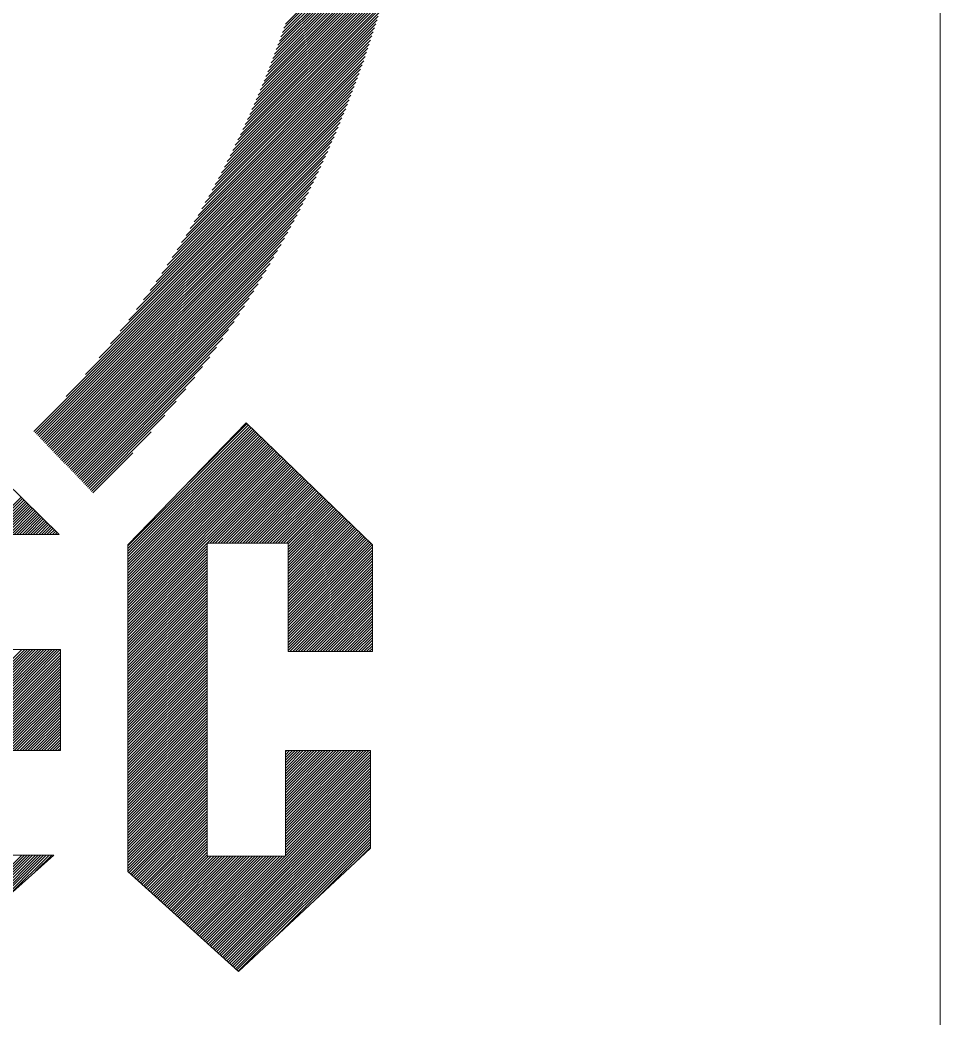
# Model space of a CAD drawing. Header units: inches. Extents: x -49881 to 95347, y -45374 to 27845.
# Drawn here: x 94356 to 94840, y 2228 to 2753 of the extents above; entities that cross this region are included whole.
import ezdxf

# ---------------------------------------------------------------- set-up
doc = ezdxf.new("R2010")
doc.units = ezdxf.units.IN
doc.header["$MEASUREMENT"] = 0
doc.layers.add('Layer 1', color=7, linetype='Continuous')
doc.layers.add('ONDOCS', color=7, linetype='Continuous', lineweight=0)

# ---------------------------------------------------------------- blocks, each defined once
blk = doc.blocks.new('Template Zicom')
at = {"layer": 'Layer 1', "color": 0, "lineweight": 5}
for points in [[(12.953, 759.249), (1079.14, 759.249), (1079.14, 12.953), (12.953, 12.953), (12.953, 759.249)], [(1079.14, 12.953), (1079.14, 301.618)]]:
    blk.add_lwpolyline(points, dxfattribs=at)
at = {"layer": 'ONDOCS', "color": 7, "linetype": 'Continuous', "lineweight": 0, "ltscale": 100}
for p, q in [((1070.297, 135.995), (1071.948, 137.646)), ((1070.317, 136.052), (1071.957, 137.692)), ((1070.336, 136.108), (1071.966, 137.738)), ((1070.235, 135.822), (1071.918, 137.506)), ((1070.256, 135.88), (1071.928, 137.553)), ((1070.277, 135.938), (1071.938, 137.599)), ((1070.169, 135.646), (1071.888, 137.365)), ((1070.191, 135.705), (1071.898, 137.412)), ((1070.213, 135.764), (1071.908, 137.459)), ((1070.098, 135.465), (1071.855, 137.222)), ((1070.122, 135.526), (1071.866, 137.27)), ((1070.146, 135.586), (1071.877, 137.317)), ((1070.023, 135.28), (1071.82, 137.077)), ((1070.049, 135.342), (1071.832, 137.126)), ((1070.074, 135.404), (1071.844, 137.174)), ((1069.97, 135.153), (1071.796, 136.979)), ((1069.997, 135.217), (1071.808, 137.028)), ((1069.886, 134.959), (1071.758, 136.831)), ((1069.915, 135.024), (1071.771, 136.881)), ((1069.943, 135.089), (1071.784, 136.93)), ((1069.795, 134.758), (1071.719, 136.681)), ((1069.826, 134.825), (1071.732, 136.731)), ((1069.856, 134.892), (1071.745, 136.781)), ((1069.731, 134.62), (1071.691, 136.579)), ((1069.764, 134.689), (1071.705, 136.63)), ((1069.628, 134.407), (1071.647, 136.425)), ((1069.663, 134.479), (1071.662, 136.477)), ((1069.698, 134.55), (1071.676, 136.528)), ((1069.555, 134.26), (1071.616, 136.321)), ((1069.592, 134.334), (1071.632, 136.373)), ((1069.436, 134.031), (1071.569, 136.163)), ((1069.477, 134.108), (1071.585, 136.216)), ((1069.516, 134.184), (1071.601, 136.269)), ((1069.306, 133.79), (1071.518, 136.002)), ((1069.351, 133.872), (1071.535, 136.056)), ((1069.394, 133.952), (1071.552, 136.11)), ((1069.211, 133.622), (1071.483, 135.893)), ((1069.259, 133.707), (1071.5, 135.948)), ((1069.11, 133.447), (1071.446, 135.783)), ((1069.162, 133.535), (1071.465, 135.838)), ((1068.941, 133.168), (1071.389, 135.615)), ((1069, 133.263), (1071.408, 135.672)), ((1069.056, 133.356), (1071.427, 135.728)), ((1068.815, 132.968), (1071.348, 135.501)), ((1068.879, 133.069), (1071.369, 135.559)), ((1068.675, 132.754), (1071.307, 135.386)), ((1068.747, 132.863), (1071.328, 135.444)), ((1068.429, 132.399), (1071.241, 135.21)), ((1068.517, 132.523), (1071.263, 135.269)), ((1068.598, 132.641), (1071.285, 135.328)), ((1068.231, 132.127), (1071.195, 135.09)), ((1068.335, 132.267), (1071.218, 135.15)), ((1067.986, 131.808), (1071.147, 134.969)), ((1068.116, 131.975), (1071.171, 135.03)), ((1067.647, 131.396), (1071.097, 134.846)), ((1067.834, 131.62), (1071.122, 134.908)), ((1066.954, 130.629), (1071.045, 134.72)), ((1067.386, 131.098), (1071.071, 134.783)), ((1066.972, 130.61), (1071.018, 134.656)), ((1066.99, 130.591), (1070.991, 134.592)), ((1067.008, 130.573), (1070.963, 134.527)), ((1067.026, 130.554), (1070.934, 134.462)), ((1067.044, 130.535), (1070.905, 134.396)), ((1067.062, 130.516), (1070.875, 134.329)), ((1067.08, 130.497), (1070.844, 134.262)), ((1067.098, 130.479), (1070.813, 134.194)), ((1067.116, 130.46), (1070.781, 134.125)), ((1067.134, 130.441), (1070.748, 134.055)), ((1067.152, 130.422), (1070.714, 133.985)), ((1067.17, 130.404), (1070.68, 133.913)), ((1067.188, 130.385), (1070.645, 133.841)), ((1067.206, 130.366), (1070.608, 133.768)), ((1067.224, 130.347), (1070.571, 133.694)), ((1067.242, 130.328), (1070.533, 133.619)), ((1067.26, 130.31), (1070.493, 133.543)), ((1067.278, 130.291), (1070.453, 133.466)), ((1067.296, 130.272), (1070.411, 133.387)), ((1067.314, 130.253), (1070.368, 133.308)), ((1067.332, 130.235), (1070.324, 133.227)), ((1067.35, 130.216), (1070.279, 133.144)), ((1067.368, 130.197), (1070.232, 133.06)), ((1067.386, 130.178), (1070.183, 132.975)), ((1067.404, 130.16), (1070.132, 132.888)), ((1067.422, 130.141), (1070.08, 132.799)), ((1067.44, 130.122), (1070.026, 132.708)), ((1067.458, 130.103), (1069.97, 132.615)), ((1067.476, 130.084), (1069.911, 132.519)), ((1067.494, 130.066), (1069.85, 132.421)), ((1067.512, 130.047), (1069.786, 132.32)), ((1067.53, 130.028), (1069.719, 132.216)), ((1067.548, 130.009), (1069.648, 132.109)), ((1067.566, 129.991), (1069.573, 131.998)), ((1067.584, 129.972), (1069.494, 131.882)), ((1067.602, 129.953), (1069.41, 131.761)), ((1067.62, 129.934), (1069.32, 131.634)), ((1067.638, 129.916), (1069.223, 131.5)), ((1067.656, 129.897), (1069.117, 131.357)), ((1067.674, 129.878), (1068.999, 131.203)), ((1067.692, 129.859), (1068.867, 131.034)), ((1067.71, 129.84), (1068.715, 130.845)), ((1068.218, 129.091), (1069.841, 130.715)), ((1068.218, 129.054), (1069.86, 130.696)), ((1068.218, 129.018), (1069.878, 130.678)), ((1068.218, 128.981), (1069.897, 130.66)), ((1068.218, 128.944), (1069.916, 130.642)), ((1069.046, 129.956), (1069.822, 130.733)), ((1067.728, 129.822), (1068.53, 130.624)), ((1068.218, 128.907), (1069.934, 130.624)), ((1068.218, 128.87), (1069.953, 130.606)), ((1068.218, 128.834), (1069.972, 130.588)), ((1068.218, 128.797), (1069.991, 130.57)), ((1068.218, 128.76), (1070.009, 130.552)), ((1068.218, 128.723), (1070.028, 130.533)), ((1068.218, 128.687), (1070.047, 130.515)), ((1068.218, 128.65), (1070.065, 130.497)), ((1068.218, 128.613), (1070.084, 130.479)), ((1068.218, 128.576), (1070.103, 130.461)), ((1068.218, 128.539), (1070.121, 130.443)), ((1068.218, 128.503), (1070.14, 130.425)), ((1068.218, 128.466), (1070.159, 130.407)), ((1068.218, 128.429), (1070.177, 130.389)), ((1068.218, 128.392), (1070.196, 130.371)), ((1067.746, 129.803), (1068.284, 130.34)), ((1068.218, 128.355), (1070.215, 130.352)), ((1068.218, 128.319), (1070.233, 130.334)), ((1068.218, 128.282), (1070.252, 130.316)), ((1068.218, 128.245), (1070.271, 130.298)), ((1068.218, 128.208), (1070.289, 130.28)), ((1068.218, 128.172), (1070.308, 130.262)), ((1068.218, 128.135), (1070.327, 130.244)), ((1068.218, 128.098), (1070.345, 130.226)), ((1069.283, 129.127), (1070.364, 130.208)), ((1069.32, 129.127), (1070.383, 130.19)), ((1069.357, 129.127), (1070.402, 130.171)), ((1069.394, 129.127), (1070.42, 130.153)), ((1069.431, 129.127), (1070.439, 130.135)), ((1069.467, 129.127), (1070.458, 130.117)), ((1069.504, 129.127), (1070.476, 130.099)), ((1069.541, 129.127), (1070.495, 130.081)), ((1069.578, 129.127), (1070.514, 130.063)), ((1069.614, 129.127), (1070.532, 130.045)), ((1069.651, 129.127), (1070.551, 130.027)), ((1069.688, 129.127), (1070.57, 130.009)), ((1069.725, 129.127), (1070.588, 129.99)), ((1069.762, 129.127), (1070.607, 129.972)), ((1069.798, 129.127), (1070.626, 129.954)), ((1069.835, 129.127), (1070.644, 129.936)), ((1069.872, 129.127), (1070.663, 129.918)), ((1069.909, 129.127), (1070.682, 129.9)), ((1069.945, 129.127), (1070.7, 129.882)), ((1069.982, 129.127), (1070.719, 129.864)), ((1070.019, 129.127), (1070.738, 129.846)), ((1070.056, 129.127), (1070.756, 129.827)), ((1066.284, 129.242), (1066.784, 129.743)), ((1066.32, 129.242), (1066.803, 129.725)), ((1066.357, 129.242), (1066.821, 129.706)), ((1070.093, 129.127), (1070.775, 129.809)), ((1070.129, 129.127), (1070.794, 129.791)), ((1070.166, 129.127), (1070.813, 129.773)), ((1070.203, 129.127), (1070.831, 129.755)), ((1070.24, 129.127), (1070.85, 129.737)), ((1070.277, 129.127), (1070.869, 129.719)), ((1070.313, 129.127), (1070.887, 129.701)), ((1066.394, 129.242), (1066.84, 129.688)), ((1066.431, 129.242), (1066.858, 129.67)), ((1066.467, 129.242), (1066.877, 129.652)), ((1066.504, 129.242), (1066.896, 129.634)), ((1066.541, 129.242), (1066.914, 129.615)), ((1066.578, 129.242), (1066.933, 129.597)), ((1066.615, 129.242), (1066.951, 129.579)), ((1066.651, 129.242), (1066.97, 129.561)), ((1070.35, 129.127), (1070.906, 129.683)), ((1070.375, 129.115), (1070.925, 129.665)), ((1070.375, 129.078), (1070.943, 129.646)), ((1070.375, 129.042), (1070.962, 129.628)), ((1070.375, 129.005), (1070.981, 129.61)), ((1070.375, 128.968), (1070.999, 129.592)), ((1070.375, 128.931), (1071.018, 129.574)), ((1066.688, 129.242), (1066.988, 129.543)), ((1066.725, 129.242), (1067.007, 129.524)), ((1066.762, 129.242), (1067.026, 129.506)), ((1066.799, 129.242), (1067.044, 129.488)), ((1066.835, 129.242), (1067.063, 129.47)), ((1066.872, 129.242), (1067.081, 129.452)), ((1066.909, 129.242), (1067.1, 129.433)), ((1070.375, 128.895), (1071.037, 129.556)), ((1070.375, 128.858), (1071.055, 129.538)), ((1070.375, 128.821), (1071.074, 129.52)), ((1070.375, 128.784), (1071.093, 129.502)), ((1070.375, 128.747), (1071.111, 129.484)), ((1070.375, 128.711), (1071.13, 129.465)), ((1070.375, 128.674), (1071.149, 129.447)), ((1070.375, 128.637), (1071.167, 129.429)), ((1066.946, 129.242), (1067.119, 129.415)), ((1066.982, 129.242), (1067.137, 129.397)), ((1067.019, 129.242), (1067.156, 129.379)), ((1067.056, 129.242), (1067.174, 129.36)), ((1067.093, 129.242), (1067.193, 129.342)), ((1067.13, 129.242), (1067.211, 129.324)), ((1067.166, 129.242), (1067.23, 129.306)), ((1070.375, 128.6), (1071.186, 129.411)), ((1070.375, 128.563), (1071.205, 129.393)), ((1070.375, 128.527), (1071.224, 129.375)), ((1070.375, 128.49), (1071.242, 129.357)), ((1070.375, 128.453), (1071.261, 129.339)), ((1070.375, 128.416), (1071.28, 129.321)), ((1070.375, 128.38), (1071.298, 129.303)), ((1067.203, 129.242), (1067.249, 129.288)), ((1067.24, 129.242), (1067.267, 129.269)), ((1067.277, 129.242), (1067.286, 129.251)), ((1070.375, 128.343), (1071.317, 129.284)), ((1070.375, 128.306), (1071.336, 129.266)), ((1070.375, 128.269), (1071.354, 129.248)), ((1070.375, 128.232), (1071.373, 129.23)), ((1070.375, 128.196), (1071.392, 129.212)), ((1070.375, 128.159), (1071.41, 129.194)), ((1070.375, 128.122), (1071.429, 129.176)), ((1070.375, 128.085), (1071.448, 129.158)), ((1068.218, 128.061), (1069.283, 129.127)), ((1068.218, 128.024), (1069.283, 129.09)), ((1068.218, 127.988), (1069.283, 129.053)), ((1070.375, 128.049), (1071.466, 129.14)), ((1070.375, 128.012), (1071.485, 129.122)), ((1070.375, 127.975), (1071.504, 129.103)), ((1070.375, 127.938), (1071.507, 129.07)), ((1070.375, 127.901), (1071.507, 129.033)), ((1068.218, 127.951), (1069.283, 129.016)), ((1068.218, 127.914), (1069.283, 128.98)), ((1068.218, 127.877), (1069.283, 128.943)), ((1068.218, 127.84), (1069.283, 128.906)), ((1070.375, 127.865), (1071.507, 128.996)), ((1070.375, 127.828), (1071.507, 128.959)), ((1070.375, 127.791), (1071.507, 128.922)), ((1068.218, 127.804), (1069.283, 128.869)), ((1068.218, 127.767), (1069.283, 128.833)), ((1068.218, 127.73), (1069.283, 128.796)), ((1068.218, 127.693), (1069.283, 128.759)), ((1070.375, 127.754), (1071.507, 128.886)), ((1070.375, 127.717), (1071.507, 128.849)), ((1070.375, 127.681), (1071.507, 128.812)), ((1070.398, 127.667), (1071.507, 128.775)), ((1068.218, 127.657), (1069.283, 128.722)), ((1068.218, 127.62), (1069.283, 128.685)), ((1068.218, 127.583), (1069.283, 128.649)), ((1070.435, 127.667), (1071.507, 128.739)), ((1070.472, 127.667), (1071.507, 128.702)), ((1070.508, 127.667), (1071.507, 128.665)), ((1070.545, 127.667), (1071.507, 128.628)), ((1068.218, 127.546), (1069.283, 128.612)), ((1068.218, 127.509), (1069.283, 128.575)), ((1068.218, 127.473), (1069.283, 128.538)), ((1068.218, 127.436), (1069.283, 128.501)), ((1070.582, 127.667), (1071.507, 128.591)), ((1070.619, 127.667), (1071.507, 128.555)), ((1070.655, 127.667), (1071.507, 128.518)), ((1068.218, 127.399), (1069.283, 128.465)), ((1068.218, 127.362), (1069.283, 128.428)), ((1068.218, 127.326), (1069.283, 128.391)), ((1068.218, 127.289), (1069.283, 128.354)), ((1070.692, 127.667), (1071.507, 128.481)), ((1070.729, 127.667), (1071.507, 128.444)), ((1070.766, 127.667), (1071.507, 128.407)), ((1070.803, 127.667), (1071.507, 128.371)), ((1068.218, 127.252), (1069.283, 128.318)), ((1068.218, 127.215), (1069.283, 128.281)), ((1068.218, 127.178), (1069.283, 128.244)), ((1070.839, 127.667), (1071.507, 128.334)), ((1070.876, 127.667), (1071.507, 128.297)), ((1070.913, 127.667), (1071.507, 128.26)), ((1070.95, 127.667), (1071.507, 128.224)), ((1068.218, 127.142), (1069.283, 128.207)), ((1068.218, 127.105), (1069.283, 128.17)), ((1068.218, 127.068), (1069.283, 128.134)), ((1068.218, 127.031), (1069.283, 128.097)), ((1070.986, 127.667), (1071.507, 128.187)), ((1071.023, 127.667), (1071.507, 128.15)), ((1071.06, 127.667), (1071.507, 128.113)), ((1068.218, 126.994), (1069.283, 128.06)), ((1068.218, 126.958), (1069.283, 128.023)), ((1068.218, 126.921), (1069.283, 127.987)), ((1068.218, 126.884), (1069.283, 127.95)), ((1071.097, 127.667), (1071.507, 128.076)), ((1071.134, 127.667), (1071.507, 128.04)), ((1071.17, 127.667), (1071.507, 128.003)), ((1071.207, 127.667), (1071.507, 127.966)), ((1068.218, 126.847), (1069.283, 127.913)), ((1068.218, 126.811), (1069.283, 127.876)), ((1068.218, 126.774), (1069.283, 127.839)), ((1071.244, 127.667), (1071.507, 127.929)), ((1071.281, 127.667), (1071.507, 127.892)), ((1071.318, 127.667), (1071.507, 127.856)), ((1071.354, 127.667), (1071.507, 127.819)), ((1065.439, 126.338), (1066.794, 127.693)), ((1065.476, 126.338), (1066.831, 127.693)), ((1065.513, 126.338), (1066.868, 127.693)), ((1065.549, 126.338), (1066.904, 127.693)), ((1065.586, 126.338), (1066.941, 127.693)), ((1065.623, 126.338), (1066.978, 127.693)), ((1065.66, 126.338), (1067.015, 127.693)), ((1065.697, 126.338), (1067.052, 127.693)), ((1065.733, 126.338), (1067.088, 127.693)), ((1065.77, 126.338), (1067.125, 127.693)), ((1065.807, 126.338), (1067.162, 127.693)), ((1065.844, 126.338), (1067.199, 127.693)), ((1065.88, 126.338), (1067.235, 127.693)), ((1065.917, 126.338), (1067.272, 127.693)), ((1065.954, 126.338), (1067.309, 127.693)), ((1068.218, 126.737), (1069.283, 127.803)), ((1068.218, 126.7), (1069.283, 127.766)), ((1068.218, 126.663), (1069.283, 127.729)), ((1068.218, 126.627), (1069.283, 127.692)), ((1071.391, 127.667), (1071.507, 127.782)), ((1071.428, 127.667), (1071.507, 127.745)), ((1071.465, 127.667), (1071.507, 127.709)), ((1065.991, 126.338), (1067.31, 127.657)), ((1066.028, 126.338), (1067.31, 127.62)), ((1066.064, 126.338), (1067.31, 127.583)), ((1066.101, 126.338), (1067.31, 127.547)), ((1068.218, 126.59), (1069.283, 127.655)), ((1068.218, 126.553), (1069.283, 127.619)), ((1068.218, 126.516), (1069.283, 127.582)), ((1068.218, 126.48), (1069.283, 127.545)), ((1071.501, 127.667), (1071.507, 127.672)), ((1066.138, 126.338), (1067.31, 127.51)), ((1066.175, 126.338), (1067.31, 127.473)), ((1066.211, 126.338), (1067.31, 127.436)), ((1068.218, 126.443), (1069.283, 127.508)), ((1068.218, 126.406), (1069.283, 127.472)), ((1068.218, 126.369), (1069.283, 127.435)), ((1066.248, 126.338), (1067.31, 127.4)), ((1066.285, 126.338), (1067.31, 127.363)), ((1066.322, 126.338), (1067.31, 127.326)), ((1066.359, 126.338), (1067.31, 127.289)), ((1068.218, 126.332), (1069.283, 127.398)), ((1068.218, 126.296), (1069.283, 127.361)), ((1068.218, 126.259), (1069.283, 127.324)), ((1068.218, 126.222), (1069.283, 127.288)), ((1066.395, 126.338), (1067.31, 127.252)), ((1066.432, 126.338), (1067.31, 127.216)), ((1066.469, 126.338), (1067.31, 127.179)), ((1066.506, 126.338), (1067.31, 127.142)), ((1068.218, 126.185), (1069.283, 127.251)), ((1068.218, 126.148), (1069.283, 127.214)), ((1068.218, 126.112), (1069.283, 127.177)), ((1066.543, 126.338), (1067.31, 127.105)), ((1066.579, 126.338), (1067.31, 127.068)), ((1066.616, 126.338), (1067.31, 127.032)), ((1068.218, 126.075), (1069.283, 127.141)), ((1068.218, 126.038), (1069.283, 127.104)), ((1068.218, 126.001), (1069.283, 127.067)), ((1068.218, 125.965), (1069.283, 127.03)), ((1066.653, 126.338), (1067.31, 126.995)), ((1066.69, 126.338), (1067.31, 126.958)), ((1066.726, 126.338), (1067.31, 126.921)), ((1066.763, 126.338), (1067.31, 126.885)), ((1068.218, 125.928), (1069.283, 126.993)), ((1068.218, 125.891), (1069.283, 126.957)), ((1068.218, 125.854), (1069.283, 126.92)), ((1068.218, 125.817), (1069.283, 126.883)), ((1066.8, 126.338), (1067.31, 126.848)), ((1066.837, 126.338), (1067.31, 126.811)), ((1066.874, 126.338), (1067.31, 126.774)), ((1068.218, 125.781), (1069.283, 126.846)), ((1068.218, 125.744), (1069.283, 126.809)), ((1068.218, 125.707), (1069.283, 126.773)), ((1066.91, 126.338), (1067.31, 126.737)), ((1066.947, 126.338), (1067.31, 126.701)), ((1066.984, 126.338), (1067.31, 126.664)), ((1067.021, 126.338), (1067.31, 126.627)), ((1068.218, 125.67), (1069.283, 126.736)), ((1068.218, 125.633), (1069.283, 126.699)), ((1068.218, 125.597), (1069.283, 126.662)), ((1068.218, 125.56), (1069.283, 126.626)), ((1067.058, 126.338), (1067.31, 126.59)), ((1067.094, 126.338), (1067.31, 126.554)), ((1067.131, 126.338), (1067.31, 126.517)), ((1067.168, 126.338), (1067.31, 126.48)), ((1068.218, 125.523), (1069.283, 126.589)), ((1068.218, 125.486), (1069.283, 126.552)), ((1068.218, 125.45), (1069.283, 126.515)), ((1068.218, 125.413), (1069.283, 126.478)), ((1067.205, 126.338), (1067.31, 126.443)), ((1067.241, 126.338), (1067.31, 126.406)), ((1067.278, 126.338), (1067.31, 126.37)), ((1068.218, 125.376), (1069.283, 126.442)), ((1068.218, 125.339), (1069.283, 126.405)), ((1068.218, 125.302), (1069.283, 126.368)), ((1070.336, 126.317), (1070.357, 126.338)), ((1070.336, 126.28), (1070.393, 126.338)), ((1070.336, 126.243), (1070.43, 126.338)), ((1070.336, 126.207), (1070.467, 126.338)), ((1070.336, 126.17), (1070.504, 126.338)), ((1070.336, 126.133), (1070.541, 126.338)), ((1070.336, 126.096), (1070.577, 126.338)), ((1070.336, 126.06), (1070.614, 126.338)), ((1070.336, 126.023), (1070.651, 126.338)), ((1070.336, 125.986), (1070.688, 126.338)), ((1070.336, 125.949), (1070.724, 126.338)), ((1070.336, 125.912), (1070.761, 126.338)), ((1070.336, 125.876), (1070.798, 126.338)), ((1070.336, 125.839), (1070.835, 126.338)), ((1070.336, 125.802), (1070.872, 126.338)), ((1070.336, 125.765), (1070.908, 126.338)), ((1070.336, 125.728), (1070.945, 126.338)), ((1070.336, 125.692), (1070.982, 126.338)), ((1070.336, 125.655), (1071.019, 126.338)), ((1070.336, 125.618), (1071.056, 126.338)), ((1070.336, 125.581), (1071.092, 126.338)), ((1070.336, 125.545), (1071.129, 126.338)), ((1070.336, 125.508), (1071.166, 126.338)), ((1070.336, 125.471), (1071.203, 126.338)), ((1070.336, 125.434), (1071.239, 126.338)), ((1070.336, 125.397), (1071.276, 126.338)), ((1070.336, 125.361), (1071.313, 126.338)), ((1070.336, 125.324), (1071.35, 126.338)), ((1070.336, 125.287), (1071.387, 126.338)), ((1070.336, 125.25), (1071.423, 126.338)), ((1070.336, 125.214), (1071.46, 126.338)), ((1068.218, 125.266), (1069.283, 126.331)), ((1068.218, 125.229), (1069.283, 126.294)), ((1068.218, 125.192), (1069.283, 126.258)), ((1068.218, 125.155), (1069.283, 126.221)), ((1070.336, 125.177), (1071.48, 126.321)), ((1070.336, 125.14), (1071.48, 126.284)), ((1070.336, 125.103), (1071.48, 126.248)), ((1070.336, 125.066), (1071.48, 126.211)), ((1068.218, 125.119), (1069.283, 126.184)), ((1068.218, 125.082), (1069.283, 126.147)), ((1068.218, 125.045), (1069.283, 126.111)), ((1068.218, 125.008), (1069.283, 126.074)), ((1070.336, 125.03), (1071.48, 126.174)), ((1070.336, 124.993), (1071.48, 126.137)), ((1070.336, 124.956), (1071.48, 126.101)), ((1068.218, 124.971), (1069.283, 126.037)), ((1068.218, 124.935), (1069.283, 126)), ((1068.218, 124.898), (1069.283, 125.963)), ((1069.238, 123.785), (1071.48, 126.027)), ((1069.258, 123.768), (1071.48, 125.99)), ((1069.277, 123.75), (1071.48, 125.953)), ((1070.336, 124.919), (1071.48, 126.064)), ((1068.218, 124.861), (1069.283, 125.927)), ((1068.218, 124.824), (1069.283, 125.89)), ((1068.218, 124.787), (1069.283, 125.853)), ((1068.218, 124.751), (1069.283, 125.816)), ((1069.296, 123.733), (1071.48, 125.917)), ((1069.316, 123.715), (1071.48, 125.88)), ((1069.335, 123.698), (1071.48, 125.843)), ((1069.354, 123.68), (1071.48, 125.806)), ((1068.218, 124.714), (1069.283, 125.78)), ((1068.233, 124.693), (1069.283, 125.743)), ((1068.253, 124.675), (1069.283, 125.706)), ((1068.272, 124.658), (1069.283, 125.669)), ((1069.374, 123.663), (1071.48, 125.77)), ((1069.393, 123.646), (1071.48, 125.733)), ((1069.412, 123.628), (1071.48, 125.696)), ((1068.291, 124.64), (1069.283, 125.632)), ((1068.311, 124.623), (1069.283, 125.596)), ((1068.33, 124.605), (1069.283, 125.559)), ((1069.432, 123.611), (1071.48, 125.659)), ((1069.451, 123.593), (1071.48, 125.622)), ((1069.47, 123.576), (1071.48, 125.586)), ((1069.49, 123.558), (1071.48, 125.549)), ((1068.349, 124.588), (1069.283, 125.522)), ((1068.369, 124.57), (1069.283, 125.485)), ((1068.388, 124.553), (1069.283, 125.448)), ((1068.407, 124.536), (1069.283, 125.412)), ((1069.509, 123.541), (1071.48, 125.512)), ((1069.528, 123.523), (1071.48, 125.475)), ((1069.548, 123.506), (1071.48, 125.438)), ((1069.567, 123.488), (1071.48, 125.402)), ((1068.427, 124.518), (1069.283, 125.375)), ((1068.446, 124.501), (1069.283, 125.338)), ((1068.465, 124.483), (1069.283, 125.301)), ((1068.485, 124.466), (1069.283, 125.265)), ((1069.586, 123.471), (1071.48, 125.365)), ((1069.606, 123.454), (1071.48, 125.328)), ((1069.625, 123.436), (1071.48, 125.291)), ((1068.504, 124.448), (1069.283, 125.228)), ((1068.523, 124.431), (1069.283, 125.191)), ((1068.543, 124.413), (1069.283, 125.154)), ((1069.644, 123.419), (1071.48, 125.255)), ((1069.664, 123.401), (1071.48, 125.218)), ((1069.683, 123.384), (1071.48, 125.181)), ((1069.702, 123.366), (1071.48, 125.144)), ((1068.562, 124.396), (1069.283, 125.117)), ((1068.581, 124.378), (1069.283, 125.081)), ((1068.6, 124.361), (1069.283, 125.044)), ((1068.62, 124.344), (1069.283, 125.007)), ((1070.203, 123.83), (1071.48, 125.107)), ((1070.755, 124.345), (1071.48, 125.071)), ((1071.306, 124.86), (1071.48, 125.034)), ((1065.338, 123.478), (1066.79, 124.93)), ((1065.358, 123.461), (1066.827, 124.93)), ((1065.377, 123.444), (1066.864, 124.93)), ((1065.397, 123.427), (1066.9, 124.93)), ((1065.417, 123.41), (1066.937, 124.93)), ((1065.436, 123.392), (1066.974, 124.93)), ((1065.456, 123.375), (1067.011, 124.93)), ((1065.598, 123.481), (1067.048, 124.93)), ((1065.943, 123.789), (1067.084, 124.93)), ((1066.287, 124.096), (1067.121, 124.93)), ((1066.632, 124.404), (1067.158, 124.93)), ((1066.976, 124.712), (1067.195, 124.93)), ((1068.639, 124.326), (1069.283, 124.97)), ((1068.658, 124.309), (1069.283, 124.933)), ((1068.678, 124.291), (1069.304, 124.917)), ((1068.697, 124.274), (1069.34, 124.917)), ((1068.716, 124.256), (1069.377, 124.917)), ((1068.736, 124.239), (1069.414, 124.917)), ((1068.755, 124.221), (1069.451, 124.917)), ((1068.774, 124.204), (1069.488, 124.917)), ((1068.794, 124.186), (1069.524, 124.917)), ((1068.813, 124.169), (1069.561, 124.917)), ((1068.832, 124.152), (1069.598, 124.917)), ((1068.852, 124.134), (1069.635, 124.917)), ((1068.871, 124.117), (1069.671, 124.917)), ((1068.89, 124.099), (1069.708, 124.917)), ((1068.91, 124.082), (1069.745, 124.917)), ((1068.929, 124.064), (1069.782, 124.917)), ((1068.948, 124.047), (1069.819, 124.917)), ((1068.968, 124.029), (1069.855, 124.917)), ((1068.987, 124.012), (1069.892, 124.917)), ((1069.006, 123.995), (1069.929, 124.917)), ((1069.026, 123.977), (1069.966, 124.917)), ((1069.045, 123.96), (1070.003, 124.917)), ((1069.064, 123.942), (1070.039, 124.917)), ((1069.084, 123.925), (1070.076, 124.917)), ((1069.103, 123.907), (1070.113, 124.917)), ((1069.122, 123.89), (1070.15, 124.917)), ((1069.142, 123.872), (1070.186, 124.917)), ((1069.161, 123.855), (1070.223, 124.917)), ((1069.18, 123.837), (1070.26, 124.917)), ((1069.2, 123.82), (1070.297, 124.917)), ((1069.219, 123.803), (1070.334, 124.917))]:
    blk.add_line(p, q, dxfattribs=at)
at = {"layer": 'ONDOCS', "color": 7, "linetype": 'Continuous', "lineweight": 0, "ltscale": 100, "flags": 128}
for points in [[(1067.295, 129.242), (1065.588, 130.915), (1063.745, 129.206), (1063.745, 124.872), (1065.468, 123.365), (1067.221, 124.93), (1064.955, 124.93), (1064.955, 126.338), (1067.31, 126.338), (1067.31, 127.693), (1064.94, 127.693), (1064.94, 129.242)], [(1069.81, 130.745), (1071.507, 129.101), (1071.507, 127.667), (1070.375, 127.667), (1070.375, 129.127), (1069.283, 129.127), (1069.283, 124.917), (1070.336, 124.917), (1070.336, 126.338), (1071.48, 126.338), (1071.48, 125.022), (1069.704, 123.365), (1068.218, 124.707), (1068.218, 129.101)]]:
    blk.add_lwpolyline(points, close=True, dxfattribs=at)

msp = doc.modelspace()

# ---------------------------------------------------------------- block references
at = {"xscale": 39.116, "yscale": 39.116, "zscale": 39.116}
msp.add_blockref('Template Zicom', (52628.23, -2573.46), dxfattribs=at)

doc.saveas('drawing.dxf')
